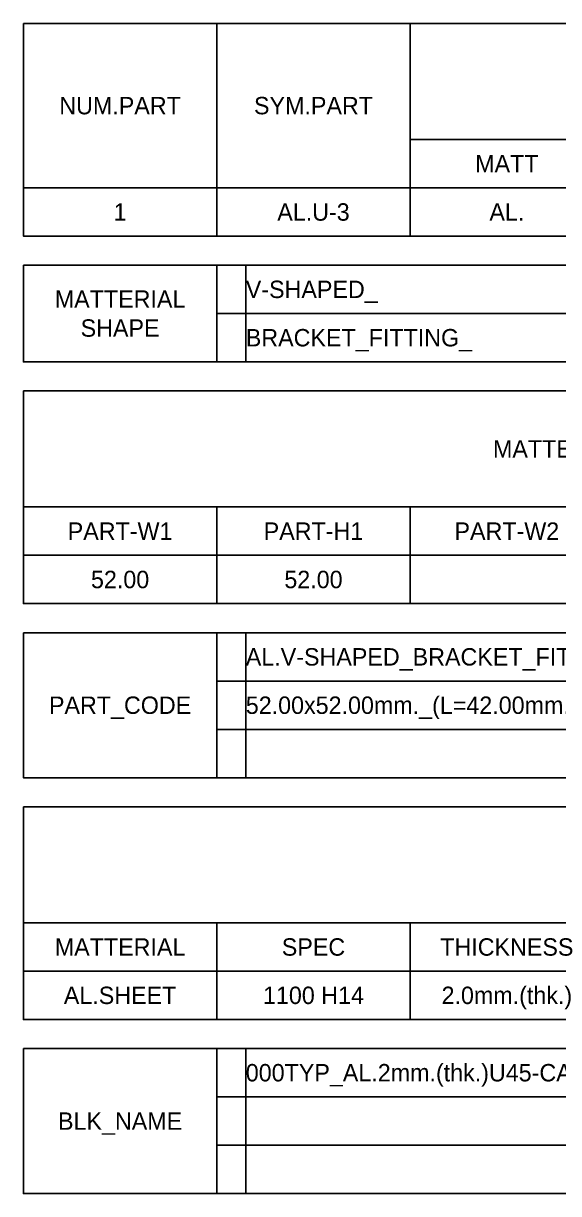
# Model space of a CAD drawing. Header units: millimetres. Extents: x -244126 to 368105, y -173968 to 259060.
# Drawn here: x 22116 to 22393, y 55655 to 56260 of the extents above; entities that cross this region are included whole.
import ezdxf
from ezdxf.enums import TextEntityAlignment as Align

# ---------------------------------------------------------------- set-up
doc = ezdxf.new("R2010")
doc.units = ezdxf.units.MM
doc.header["$MEASUREMENT"] = 0
doc.linetypes.add('TA_GL_000.00010', pattern=[0.000275, 0.0001, -2.5e-05, 2.5e-05, -2.5e-05, 0.0001])
doc.layers.add('002 - STRUCTURAL STEEL', color=4, linetype='Continuous')
doc.styles.add('TA', font='Cordia New.ttf', dxfattribs={"height": 4.5})

# ---------------------------------------------------------------- blocks, each defined once
blk = doc.blocks.new('*U3044')
at = {"layer": '002 - STRUCTURAL STEEL', "color": 0, "linetype": 'ByBlock'}
blk.add_lwpolyline([(0, 17), (20, 17), (20, 0), (0, 0)], close=True, dxfattribs=at)
blk = doc.blocks.new('*U4914')
at = {"layer": '002 - STRUCTURAL STEEL', "color": 0, "linetype": 'ByBlock'}
blk.add_lwpolyline([(0, 5), (20, 5), (20, 0), (0, 0)], close=True, dxfattribs=at)
blk = doc.blocks.new('*U72')
at = {"layer": '002 - STRUCTURAL STEEL', "color": 0, "linetype": 'ByBlock'}
blk.add_lwpolyline([(0, 12), (80, 12), (80, 0), (0, 0)], close=True, dxfattribs=at)
blk = doc.blocks.new('*U70')
at = {"layer": '002 - STRUCTURAL STEEL', "color": 0, "linetype": 'ByBlock'}
blk.add_lwpolyline([(0, 10), (20, 10), (20, 0), (0, 0)], close=True, dxfattribs=at)
blk = doc.blocks.new('*U71')
at = {"layer": '002 - STRUCTURAL STEEL', "color": 0, "linetype": 'ByBlock'}
blk.add_lwpolyline([(0, 12), (120, 12), (120, 0), (0, 0)], close=True, dxfattribs=at)
blk = doc.blocks.new('*U73')
at = {"layer": '002 - STRUCTURAL STEEL', "color": 0, "linetype": 'ByBlock'}
blk.add_lwpolyline([(0, 15), (20, 15), (20, 0), (0, 0)], close=True, dxfattribs=at)
blk = doc.blocks.new('*U68')
at = {"layer": '002 - STRUCTURAL STEEL', "color": 0, "linetype": 'ByBlock'}
blk.add_lwpolyline([(0, 5), (52, 5), (52, 0), (0, 0)], close=True, dxfattribs=at)
blk = doc.blocks.new('*U69')
at = {"layer": '002 - STRUCTURAL STEEL', "color": 0, "linetype": 'ByBlock'}
blk.add_lwpolyline([(0, 5), (3, 5), (3, 0), (0, 0)], close=True, dxfattribs=at)
blk = doc.blocks.new('*U74')
at = {"layer": '002 - STRUCTURAL STEEL', "color": 0, "linetype": 'ByBlock'}
blk.add_lwpolyline([(0, 5), (127, 5), (127, 0), (0, 0)], close=True, dxfattribs=at)
blk = doc.blocks.new('*U175')
at = {"layer": '002 - STRUCTURAL STEEL', "color": 0, "linetype": 'ByBlock'}
blk.add_lwpolyline([(0, 12), (200, 12), (200, 0), (0, 0)], close=True, dxfattribs=at)
blk = doc.blocks.new('LV_DATA_FROM_EXCEl_PART_DATA_2025')
at = {"color": 0}
for name, p in [('*U3044', (0, -17)), ('*U3044', (20, -17)), ('*U72', (40, -12)), ('*U4914', (40, -17)), ('*U4914', (0, -22)), ('*U4914', (20, -22)), ('*U4914', (40, -22)), ('*U70', (0, -35)), ('*U69', (20, -30)), ('*U68', (23, -30)), ('*U69', (20, -35)), ('*U68', (23, -35)), ('*U71', (0, -50)), ('*U4914', (0, -55)), ('*U4914', (20, -55)), ('*U4914', (40, -55)), ('*U4914', (0, -60)), ('*U4914', (20, -60)), ('*U4914', (40, -60)), ('*U73', (0, -78)), ('*U69', (20, -68)), ('*U68', (23, -68)), ('*U69', (20, -73)), ('*U68', (23, -73)), ('*U69', (20, -78)), ('*U68', (23, -78)), ('*U175', (0, -93)), ('*U4914', (0, -98)), ('*U4914', (20, -98)), ('*U4914', (40, -98)), ('*U4914', (0, -103)), ('*U4914', (20, -103)), ('*U4914', (40, -103)), ('*U73', (0, -121)), ('*U69', (20, -111)), ('*U74', (23, -111)), ('*U69', (20, -116)), ('*U74', (23, -116)), ('*U69', (20, -121)), ('*U74', (23, -121))]:
    blk.add_blockref(name, p, dxfattribs=at)
at = {"color": 0, "style": 'TA'}
for s, p in [('NUM.PART', (10, -8.5)), ('SYM.PART', (30, -8.5)), ('MATT', (50, -14.5)), ('MATTERIAL', (10, -28.5)), ('SHAPE', (10, -31.5)), ('MATTERIAL_SIZING', (60, -44)), ('PART-W1', (10, -52.5)), ('PART-H1', (30, -52.5)), ('PART-W2', (50, -52.5)), ('PART_CODE', (10, -70.5)), ('MATTERIAL', (10, -95.5)), ('SPEC', (30, -95.5)), ('THICKNESS', (50, -95.5)), ('BLK_NAME', (10, -113.5))]:
    blk.add_text(s, height=1.8, dxfattribs=at).set_placement(p, align=Align.MIDDLE_CENTER)
for tag, p in [('NUM.PART_VALUE', (10, -19.5)), ('NO.CODE', (30, -19.5)), ('MATT_VALUE', (50, -19.5)), ('MATT_THK_VALUE', (70, -19.5)), ('MATT_SUBFIX_1_VALUE', (90, -19.5)), ('MATT_SUBFIX_2_VALUE', (110, -19.5)), ('PART-W1_VALUE', (10, -57.5)), ('PART-H1_VALUE', (30, -57.5)), ('PART-W2_VALUE', (50, -57.5)), ('PART-W3_VALUE', (70, -57.5)), ('PART-W4_VALUE', (90, -57.5)), ('PART-LEN_VALUE', (110, -57.5))]:
    blk.add_attdef(tag, text='', height=1.8, dxfattribs=at).set_placement(p, align=Align.MIDDLE_CENTER)
for tag, p in [('MATTERIAL_SHPAE_VALUE_1', (23, -27.5)), ('MATTERIAL_SHPAE_VALUE_2', (23, -32.5)), ('CODE_VALUE_1', (23, -65.5)), ('PART_NAME_VALUE_1', (98, -65.5)), ('CODE_VALUE_2', (23, -70.5)), ('PART_NAME_VALUE_2', (98, -70.5)), ('PART_NAME_VALUE_3', (98, -75.5)), ('BLK_NAME_VAL_VALUE', (23, -108.5))]:
    blk.add_attdef(tag, text='', height=1.8, dxfattribs=at).set_placement(p, align=Align.MIDDLE_LEFT)
at = {"style": 'TA'}
for tag, p in [('MATTERIAL_VALUE_1', (10, -100.5)), ('SPEC_VALUE', (30, -100.5)), ('THICKNESS_VALUE', (50, -100.5)), ('BLANK_SIZE_VALUE', (80, -100.5)), ('COATING_VALUE_1', (110, -100.5)), ('COATING_VALUE_2', (130, -100.5)), ('LENGTH_VALUE', (150, -100.5)), ('LENGTH_VALUE_2', (170, -100.5)), ('TOTAL__VALUE', (190, -100.5))]:
    blk.add_attdef(tag, text='', height=1.8, dxfattribs=at).set_placement(p, align=Align.MIDDLE_CENTER)

msp = doc.modelspace()

# ---------------------------------------------------------------- block references
at = {"linetype": 'TA_GL_000.00010'}
ref = msp.add_blockref('LV_DATA_FROM_EXCEl_PART_DATA_2025', (22116.23098, 56259.91977), dxfattribs=dict(at, xscale=5, yscale=5, zscale=5))
ref.add_attrib('NUM.PART_VALUE', '1', dxfattribs={"color": 0, "height": 9, "style": 'TA'}).set_placement((22166.23098, 56162.41977), align=Align.MIDDLE_CENTER)
ref.add_attrib('NO.CODE', 'AL.U-3', dxfattribs={"color": 0, "height": 9, "style": 'TA'}).set_placement((22266.23098, 56162.41977), align=Align.MIDDLE_CENTER)
ref.add_attrib('MATT_VALUE', 'AL.', dxfattribs={"color": 0, "height": 9, "style": 'TA'}).set_placement((22366.23098, 56162.41977), align=Align.MIDDLE_CENTER)
ref.add_attrib('MATTERIAL_SHPAE_VALUE_1', 'V-SHAPED_', dxfattribs={"color": 0, "height": 9, "style": 'TA'}).set_placement((22231.23098, 56122.41977), align=Align.MIDDLE_LEFT)
ref.add_attrib('MATTERIAL_SHPAE_VALUE_2', 'BRACKET_FITTING_', dxfattribs={"color": 0, "height": 9, "style": 'TA'}).set_placement((22231.23098, 56097.41977), align=Align.MIDDLE_LEFT)
ref.add_attrib('PART-W1_VALUE', '52.00', dxfattribs={"color": 0, "height": 9, "style": 'TA'}).set_placement((22166.23098, 55972.41977), align=Align.MIDDLE_CENTER)
ref.add_attrib('PART-H1_VALUE', '52.00', dxfattribs={"color": 0, "height": 9, "style": 'TA'}).set_placement((22266.23098, 55972.41977), align=Align.MIDDLE_CENTER)
ref.add_attrib('CODE_VALUE_1', 'AL.V-SHAPED_BRACKET_FITTING_', dxfattribs={"color": 0, "height": 9, "style": 'TA'}).set_placement((22231.23098, 55932.41977), align=Align.MIDDLE_LEFT)
ref.add_attrib('CODE_VALUE_2', '52.00x52.00mm._(L=42.00mm.)_', dxfattribs={"color": 0, "height": 9, "style": 'TA'}).set_placement((22231.23098, 55907.41977), align=Align.MIDDLE_LEFT)
ref.add_attrib('MATTERIAL_VALUE_1', 'AL.SHEET', dxfattribs={"height": 9, "style": 'TA'}).set_placement((22166.23098, 55757.41977), align=Align.MIDDLE_CENTER)
ref.add_attrib('SPEC_VALUE', '1100 H14', dxfattribs={"height": 9, "style": 'TA'}).set_placement((22266.23098, 55757.41977), align=Align.MIDDLE_CENTER)
ref.add_attrib('THICKNESS_VALUE', '2.0mm.(thk.)', dxfattribs={"height": 9, "style": 'TA'}).set_placement((22366.23098, 55757.41977), align=Align.MIDDLE_CENTER)
ref.add_attrib('BLK_NAME_VAL_VALUE', '000TYP_AL.2mm.(thk.)U45-CARRIER_BRACKET_FITTING_30x40x30mm.(L=325mm.)', dxfattribs={"color": 0, "height": 9, "style": 'TA'}).set_placement((22231.23098, 55717.41977), align=Align.MIDDLE_LEFT)

doc.saveas('drawing.dxf')
